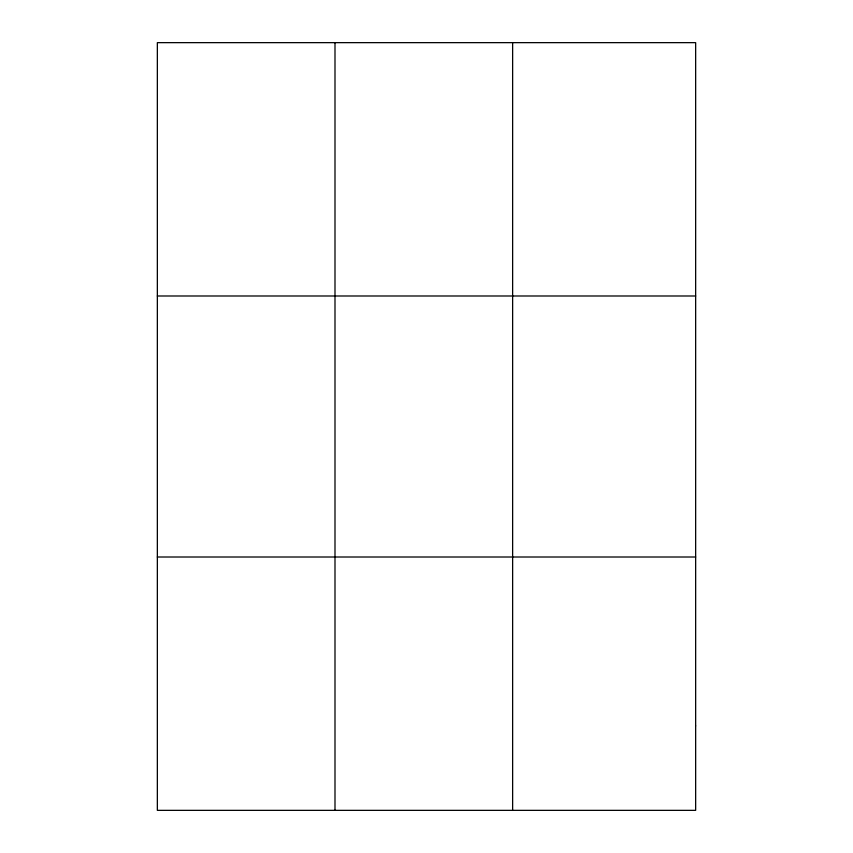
<?xml version="1.0" encoding="UTF-8"?>
<svg xmlns="http://www.w3.org/2000/svg" width="853" height="853" viewBox="0 0 853 853"><rect width="100%" height="100%" fill="white"/><g stroke="black" fill="none" stroke-linecap="round" stroke-linejoin="round"><path stroke-width="1.28" d="M334.994 810.35L334.994 42.65M512.632 810.35L512.632 42.65M157.347 295.991L695.653 295.991M157.347 557.009L695.653 557.009M695.653 725.903L695.653 810.35L157.347 810.35L157.347 42.65L695.653 42.65L695.653 725.903"/></g></svg>
